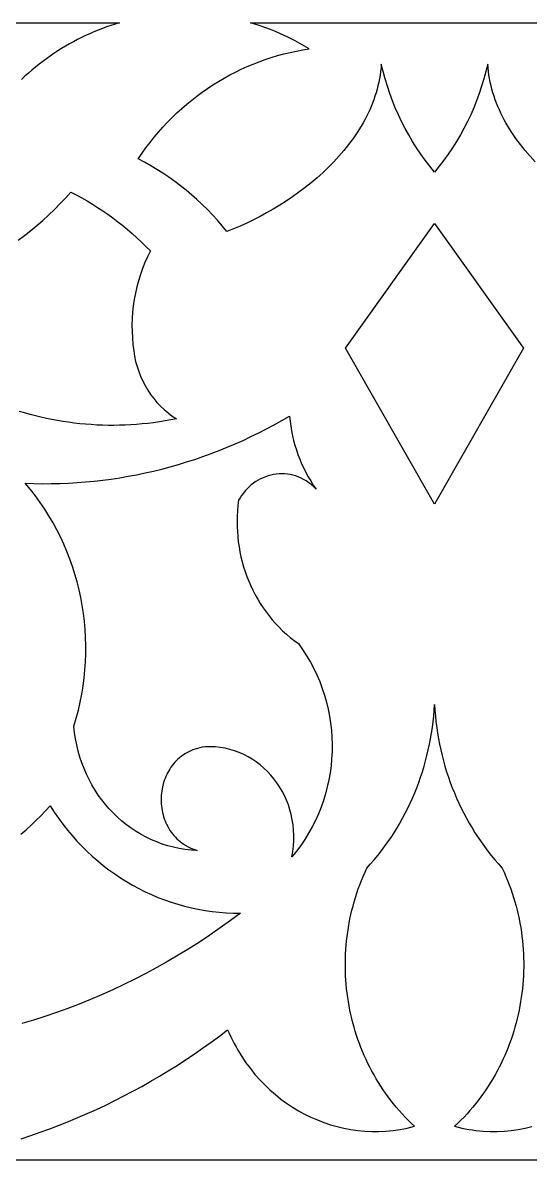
# Model space of a CAD drawing. Extents: x 1908 to 2928, y -299 to 721.
# Drawn here: x 2476 to 2511.7, y 541.4 to 621.4 of the extents above; entities that cross this region are included whole.
import ezdxf

# ---------------------------------------------------------------- set-up
doc = ezdxf.new("R2010")
doc.units = 0
doc.layers.add('BITMAP_LAYER', color=18, linetype='CONTINUOUS')

msp = doc.modelspace()

# ---------------------------------------------------------------- linework, layer by layer
at = {"layer": 'BITMAP_LAYER'}
for points in [[(2456.395, 621.421), (2482.804, 621.421), (2482.5, 621.329), (2482.198, 621.23), (2481.897, 621.126), (2481.599, 621.016), (2481.302, 620.9), (2481.008, 620.779), (2480.716, 620.651), (2480.427, 620.519), (2480.139, 620.38), (2479.854, 620.237), (2479.572, 620.087), (2479.292, 619.932), (2479.015, 619.772), (2478.741, 619.606), (2478.469, 619.435), (2478.2, 619.259), (2477.935, 619.078), (2477.672, 618.891), (2477.412, 618.699), (2477.156, 618.502), (2476.902, 618.299), (2476.652, 618.092), (2476.405, 617.88), (2476.162, 617.662), (2475.922, 617.44)], [(2512.017, 611.632), (2511.653, 612.027), (2511.304, 612.432), (2510.972, 612.847), (2510.658, 613.271), (2510.362, 613.706), (2510.086, 614.149), (2509.956, 614.374), (2509.831, 614.602), (2509.712, 614.831), (2509.598, 615.063), (2509.49, 615.297), (2509.388, 615.533), (2509.292, 615.771), (2509.202, 616.011), (2509.119, 616.253), (2509.041, 616.497), (2508.971, 616.743), (2508.907, 616.991), (2508.85, 617.241), (2508.8, 617.493), (2508.757, 617.746), (2508.721, 618.001), (2508.693, 618.258), (2508.672, 618.517), (2508.546, 617.99), (2508.404, 617.468), (2508.247, 616.952), (2508.076, 616.442), (2507.89, 615.938), (2507.69, 615.441), (2507.476, 614.951), (2507.247, 614.469), (2507.005, 613.994), (2506.749, 613.527), (2506.479, 613.069), (2506.197, 612.62), (2505.901, 612.179), (2505.592, 611.749), (2505.27, 611.328), (2504.935, 610.917), (2504.601, 611.328), (2504.279, 611.749), (2503.97, 612.179), (2503.674, 612.62), (2503.391, 613.069), (2503.121, 613.527), (2502.865, 613.994), (2502.623, 614.469), (2502.395, 614.951), (2502.18, 615.441), (2501.98, 615.938), (2501.794, 616.442), (2501.623, 616.952), (2501.466, 617.468), (2501.325, 617.99), (2501.198, 618.517), (2501.177, 618.258), (2501.149, 618.001), (2501.113, 617.746), (2501.07, 617.493), (2501.02, 617.241), (2500.963, 616.991), (2500.899, 616.743), (2500.829, 616.497), (2500.752, 616.253), (2500.668, 616.011), (2500.578, 615.771), (2500.482, 615.533), (2500.38, 615.297), (2500.272, 615.063), (2500.159, 614.831), (2500.039, 614.602), (2499.914, 614.374), (2499.784, 614.149), (2499.508, 613.706), (2499.213, 613.271), (2498.898, 612.847), (2498.566, 612.432), (2498.218, 612.027), (2497.854, 611.632), (2497.475, 611.248), (2497.083, 610.875), (2496.68, 610.513), (2496.265, 610.162), (2495.84, 609.823), (2495.406, 609.496), (2494.964, 609.181), (2494.515, 608.878), (2494.061, 608.588), (2493.602, 608.31), (2493.14, 608.046), (2492.675, 607.795), (2492.209, 607.557), (2491.742, 607.334), (2491.277, 607.124), (2490.813, 606.929), (2490.352, 606.749), (2490.024, 607.145), (2489.686, 607.532), (2489.34, 607.909), (2488.985, 608.276), (2488.621, 608.633), (2488.249, 608.98), (2487.869, 609.316), (2487.481, 609.642), (2487.086, 609.958), (2486.683, 610.262), (2486.272, 610.556), (2485.855, 610.838), (2485.431, 611.11), (2485, 611.369), (2484.562, 611.618), (2484.118, 611.854), (2484.387, 612.248), (2484.665, 612.634), (2484.951, 613.01), (2485.246, 613.378), (2485.549, 613.737), (2485.86, 614.086), (2486.179, 614.427), (2486.505, 614.758), (2486.839, 615.08), (2487.18, 615.392), (2487.529, 615.694), (2487.884, 615.986), (2488.245, 616.269), (2488.614, 616.541), (2488.988, 616.803), (2489.369, 617.055), (2489.755, 617.297), (2490.147, 617.527), (2490.545, 617.747), (2490.948, 617.957), (2491.356, 618.155), (2491.769, 618.342), (2492.187, 618.518), (2492.61, 618.683), (2493.036, 618.836), (2493.467, 618.978), (2493.902, 619.108), (2494.341, 619.226), (2494.784, 619.332), (2495.229, 619.426), (2495.678, 619.508), (2496.13, 619.578), (2495.64, 619.871), (2495.141, 620.147), (2494.636, 620.405), (2494.124, 620.645), (2493.606, 620.866), (2493.082, 621.07), (2492.552, 621.255), (2492.017, 621.421), (2517.853, 621.421)], [(2475.685, 606.135), (2476.128, 606.461), (2476.564, 606.8), (2476.992, 607.151), (2477.412, 607.515), (2477.824, 607.891), (2478.227, 608.279), (2478.621, 608.68), (2479.007, 609.092), (2479.383, 609.516), (2479.768, 609.317), (2480.15, 609.109), (2480.527, 608.894), (2480.899, 608.67), (2481.267, 608.438), (2481.63, 608.197), (2481.988, 607.949), (2482.341, 607.693), (2482.69, 607.429), (2483.032, 607.158), (2483.37, 606.878), (2483.702, 606.592), (2484.029, 606.297), (2484.35, 605.996), (2484.665, 605.687), (2484.975, 605.37), (2484.774, 604.966), (2484.591, 604.554), (2484.424, 604.136), (2484.273, 603.711), (2484.14, 603.281), (2484.023, 602.846), (2483.923, 602.406), (2483.84, 601.963), (2483.775, 601.516), (2483.726, 601.067), (2483.695, 600.615), (2483.682, 600.162), (2483.686, 599.708), (2483.707, 599.254), (2483.746, 598.8), (2483.803, 598.347), (2483.862, 597.974), (2483.94, 597.608), (2484.037, 597.249), (2484.152, 596.898), (2484.286, 596.556), (2484.436, 596.222), (2484.604, 595.899), (2484.789, 595.587), (2484.99, 595.286), (2485.206, 594.997), (2485.437, 594.722), (2485.683, 594.46), (2485.944, 594.212), (2486.218, 593.98), (2486.506, 593.764), (2486.806, 593.565), (2486.405, 593.486), (2486.005, 593.414), (2485.604, 593.35), (2485.202, 593.294), (2484.801, 593.245), (2484.4, 593.203), (2483.999, 593.169), (2483.599, 593.142), (2483.199, 593.122), (2482.799, 593.109), (2482.399, 593.104), (2482, 593.106), (2481.602, 593.115), (2481.204, 593.131), (2480.808, 593.155), (2480.412, 593.185), (2480.017, 593.223), (2479.623, 593.267), (2479.23, 593.319), (2478.839, 593.377), (2478.448, 593.443), (2478.059, 593.515), (2477.672, 593.594), (2477.286, 593.68), (2476.901, 593.773), (2476.519, 593.873), (2476.137, 593.979), (2475.758, 594.092)], [(2475.896, 542.939), (2476.569, 543.16), (2477.239, 543.392), (2477.906, 543.634), (2478.57, 543.887), (2479.23, 544.15), (2479.887, 544.423), (2480.54, 544.706), (2481.189, 544.999), (2481.834, 545.303), (2482.476, 545.617), (2483.113, 545.94), (2483.746, 546.274), (2484.375, 546.618), (2484.999, 546.972), (2485.619, 547.335), (2486.234, 547.709), (2486.845, 548.092), (2487.451, 548.485), (2488.051, 548.888), (2488.647, 549.301), (2489.238, 549.723), (2489.823, 550.155), (2490.403, 550.597), (2490.511, 550.348), (2490.625, 550.103), (2490.743, 549.861), (2490.865, 549.624), (2490.992, 549.39), (2491.123, 549.16), (2491.398, 548.711), (2491.69, 548.279), (2491.998, 547.863), (2492.321, 547.463), (2492.658, 547.08), (2493.01, 546.715), (2493.375, 546.367), (2493.753, 546.037), (2494.143, 545.725), (2494.545, 545.431), (2494.957, 545.157), (2495.38, 544.901), (2495.812, 544.665), (2496.254, 544.449), (2496.703, 544.253), (2497.161, 544.078), (2497.625, 543.923), (2498.096, 543.79), (2498.573, 543.678), (2499.055, 543.587), (2499.542, 543.519), (2500.033, 543.473), (2500.527, 543.45), (2501.023, 543.45), (2501.522, 543.474), (2502.022, 543.521), (2502.523, 543.592), (2502.774, 543.637), (2503.024, 543.688), (2503.275, 543.745), (2503.525, 543.808), (2503.299, 544.022), (2503.078, 544.241), (2502.863, 544.463), (2502.652, 544.69), (2502.447, 544.92), (2502.247, 545.154), (2502.052, 545.393), (2501.863, 545.634), (2501.678, 545.88), (2501.499, 546.128), (2501.325, 546.38), (2501.157, 546.636), (2500.994, 546.894), (2500.836, 547.156), (2500.684, 547.42), (2500.537, 547.687), (2500.396, 547.958), (2500.26, 548.23), (2500.129, 548.506), (2500.004, 548.784), (2499.884, 549.064), (2499.77, 549.346), (2499.661, 549.631), (2499.558, 549.918), (2499.461, 550.206), (2499.369, 550.497), (2499.283, 550.789), (2499.202, 551.083), (2499.127, 551.379), (2499.057, 551.676), (2498.993, 551.974), (2498.935, 552.274), (2498.883, 552.575), (2498.836, 552.877), (2498.795, 553.18), (2498.76, 553.484), (2498.731, 553.789), (2498.707, 554.095), (2498.689, 554.401), (2498.677, 554.707), (2498.671, 555.015), (2498.671, 555.322), (2498.677, 555.629), (2498.688, 555.937), (2498.706, 556.245), (2498.729, 556.552), (2498.758, 556.86), (2498.794, 557.167), (2498.835, 557.474), (2498.882, 557.78), (2498.936, 558.086), (2498.995, 558.391), (2499.06, 558.695), (2499.132, 558.999), (2499.21, 559.301), (2499.293, 559.603), (2499.383, 559.903), (2499.479, 560.202), (2499.581, 560.5), (2499.69, 560.796), (2499.804, 561.091), (2499.925, 561.384), (2500.052, 561.675), (2500.186, 561.965), (2500.448, 562.257), (2500.704, 562.556), (2500.954, 562.86), (2501.196, 563.17), (2501.431, 563.485), (2501.659, 563.805), (2501.88, 564.13), (2502.094, 564.459), (2502.301, 564.794), (2502.501, 565.133), (2502.693, 565.477), (2502.878, 565.825), (2503.055, 566.177), (2503.225, 566.533), (2503.387, 566.893), (2503.542, 567.257), (2503.689, 567.624), (2503.828, 567.995), (2503.96, 568.369), (2504.083, 568.746), (2504.199, 569.127), (2504.307, 569.51), (2504.407, 569.896), (2504.499, 570.285), (2504.582, 570.676), (2504.658, 571.069), (2504.725, 571.465), (2504.784, 571.863), (2504.834, 572.263), (2504.876, 572.664), (2504.91, 573.067), (2504.935, 573.472), (2504.96, 573.067), (2504.994, 572.664), (2505.036, 572.263), (2505.087, 571.863), (2505.145, 571.465), (2505.213, 571.069), (2505.288, 570.676), (2505.372, 570.285), (2505.463, 569.896), (2505.563, 569.51), (2505.671, 569.127), (2505.787, 568.746), (2505.911, 568.369), (2506.042, 567.995), (2506.181, 567.624), (2506.329, 567.257), (2506.483, 566.893), (2506.646, 566.533), (2506.815, 566.177), (2506.993, 565.825), (2507.178, 565.477), (2507.37, 565.133), (2507.569, 564.794), (2507.776, 564.459), (2507.99, 564.13), (2508.211, 563.805), (2508.439, 563.485), (2508.675, 563.17), (2508.917, 562.86), (2509.166, 562.556), (2509.422, 562.257), (2509.685, 561.965), (2509.818, 561.675), (2509.945, 561.384), (2510.066, 561.091), (2510.181, 560.796), (2510.289, 560.5), (2510.391, 560.202), (2510.487, 559.903), (2510.577, 559.603), (2510.661, 559.301), (2510.738, 558.999), (2510.81, 558.695), (2510.875, 558.391), (2510.935, 558.086), (2510.988, 557.78), (2511.035, 557.474), (2511.077, 557.167), (2511.112, 556.86), (2511.141, 556.552), (2511.165, 556.245), (2511.182, 555.937), (2511.194, 555.629), (2511.199, 555.322), (2511.199, 555.015), (2511.193, 554.707), (2511.181, 554.401), (2511.163, 554.095), (2511.14, 553.789), (2511.11, 553.484), (2511.075, 553.18), (2511.034, 552.877), (2510.987, 552.575), (2510.935, 552.274), (2510.877, 551.974), (2510.813, 551.676), (2510.744, 551.379), (2510.669, 551.083), (2510.588, 550.789), (2510.501, 550.497), (2510.409, 550.206), (2510.312, 549.918), (2510.209, 549.631), (2510.1, 549.346), (2509.986, 549.064), (2509.866, 548.784), (2509.741, 548.506), (2509.611, 548.23), (2509.475, 547.958), (2509.333, 547.687), (2509.186, 547.42), (2509.034, 547.156), (2508.876, 546.894), (2508.713, 546.636), (2508.545, 546.38), (2508.371, 546.128), (2508.192, 545.88), (2508.008, 545.634), (2507.818, 545.393), (2507.623, 545.154), (2507.423, 544.92), (2507.218, 544.69), (2507.008, 544.463), (2506.792, 544.241), (2506.571, 544.022), (2506.345, 543.808), (2506.595, 543.745), (2506.846, 543.688), (2507.096, 543.637), (2507.347, 543.592), (2507.598, 543.553), (2507.848, 543.521), (2508.348, 543.474), (2508.847, 543.45), (2509.344, 543.45), (2509.838, 543.473), (2510.328, 543.519), (2510.815, 543.587), (2511.297, 543.678), (2511.774, 543.79)], [(2475.882, 564.351), (2476.238, 564.663), (2476.588, 564.982), (2476.932, 565.31), (2477.271, 565.645), (2477.604, 565.988), (2477.93, 566.339), (2478.216, 565.898), (2478.513, 565.469), (2478.822, 565.052), (2479.141, 564.646), (2479.472, 564.252), (2479.813, 563.871), (2480.164, 563.502), (2480.525, 563.145), (2480.895, 562.801), (2481.275, 562.47), (2481.663, 562.152), (2482.06, 561.848), (2482.465, 561.556), (2482.878, 561.279), (2483.299, 561.015), (2483.727, 560.765), (2484.162, 560.529), (2484.603, 560.307), (2485.051, 560.1), (2485.505, 559.908), (2485.965, 559.73), (2486.43, 559.567), (2486.9, 559.42), (2487.375, 559.288), (2487.854, 559.171), (2488.338, 559.07), (2488.826, 558.985), (2489.316, 558.916), (2489.811, 558.864), (2490.308, 558.828), (2490.807, 558.808), (2491.309, 558.805), (2490.595, 558.273), (2489.874, 557.757), (2489.147, 557.255), (2488.413, 556.768), (2487.673, 556.297), (2486.926, 555.84), (2486.174, 555.398), (2485.416, 554.972), (2484.653, 554.56), (2483.884, 554.164), (2483.11, 553.782), (2482.331, 553.416), (2481.548, 553.065), (2480.76, 552.729), (2479.967, 552.408), (2479.171, 552.102), (2478.37, 551.812), (2477.566, 551.537), (2476.758, 551.276), (2475.947, 551.031)], [(2540.157, 541.421), (2504.935, 541.421), (2469.713, 541.421)]]:
    msp.add_lwpolyline(points, dxfattribs=at)
for points in [[(2511.187, 598.532), (2504.935, 587.554), (2498.683, 598.532), (2504.935, 607.294)], [(2494.784, 593.411), (2494.831, 593.065), (2494.89, 592.721), (2494.959, 592.38), (2495.039, 592.042), (2495.13, 591.708), (2495.232, 591.378), (2495.344, 591.051), (2495.467, 590.729), (2495.6, 590.411), (2495.744, 590.099), (2495.898, 589.791), (2496.061, 589.489), (2496.235, 589.193), (2496.419, 588.903), (2496.612, 588.62), (2496.447, 588.785), (2496.277, 588.935), (2496.102, 589.071), (2495.923, 589.194), (2495.741, 589.302), (2495.556, 589.397), (2495.367, 589.478), (2495.177, 589.547), (2494.985, 589.602), (2494.791, 589.645), (2494.597, 589.675), (2494.403, 589.693), (2494.208, 589.699), (2494.014, 589.693), (2493.822, 589.676), (2493.631, 589.647), (2493.442, 589.607), (2493.255, 589.556), (2493.072, 589.495), (2492.892, 589.423), (2492.716, 589.341), (2492.544, 589.25), (2492.377, 589.148), (2492.216, 589.037), (2492.06, 588.916), (2491.911, 588.787), (2491.769, 588.649), (2491.634, 588.502), (2491.507, 588.346), (2491.387, 588.183), (2491.277, 588.012), (2491.176, 587.833), (2491.129, 587.465), (2491.095, 587.098), (2491.073, 586.731), (2491.064, 586.365), (2491.067, 586.001), (2491.083, 585.637), (2491.111, 585.276), (2491.15, 584.916), (2491.202, 584.559), (2491.265, 584.205), (2491.34, 583.853), (2491.426, 583.505), (2491.524, 583.161), (2491.633, 582.821), (2491.753, 582.485), (2491.884, 582.154), (2492.025, 581.828), (2492.178, 581.507), (2492.341, 581.192), (2492.515, 580.883), (2492.698, 580.58), (2492.893, 580.284), (2493.097, 579.994), (2493.311, 579.713), (2493.535, 579.438), (2493.769, 579.172), (2494.013, 578.914), (2494.265, 578.664), (2494.528, 578.424), (2494.799, 578.193), (2495.08, 577.971), (2495.369, 577.759), (2495.523, 577.549), (2495.671, 577.337), (2495.952, 576.905), (2496.213, 576.462), (2496.453, 576.011), (2496.672, 575.552), (2496.871, 575.085), (2497.05, 574.611), (2497.207, 574.131), (2497.345, 573.645), (2497.462, 573.156), (2497.558, 572.662), (2497.634, 572.166), (2497.69, 571.667), (2497.725, 571.166), (2497.74, 570.665), (2497.734, 570.164), (2497.709, 569.663), (2497.663, 569.164), (2497.597, 568.668), (2497.51, 568.174), (2497.403, 567.684), (2497.277, 567.198), (2497.13, 566.718), (2496.962, 566.243), (2496.775, 565.775), (2496.568, 565.315), (2496.34, 564.863), (2496.093, 564.42), (2495.826, 563.987), (2495.538, 563.564), (2495.231, 563.153), (2495.069, 562.951), (2494.903, 562.753), (2494.974, 563.137), (2495.022, 563.519), (2495.049, 563.898), (2495.054, 564.274), (2495.038, 564.645), (2495.002, 565.012), (2494.946, 565.372), (2494.872, 565.727), (2494.778, 566.074), (2494.667, 566.413), (2494.538, 566.744), (2494.393, 567.066), (2494.231, 567.378), (2494.053, 567.68), (2493.86, 567.97), (2493.653, 568.248), (2493.431, 568.513), (2493.196, 568.765), (2492.947, 569.003), (2492.687, 569.226), (2492.414, 569.434), (2492.13, 569.625), (2491.836, 569.799), (2491.531, 569.956), (2491.216, 570.095), (2490.893, 570.214), (2490.56, 570.314), (2490.22, 570.393), (2489.872, 570.451), (2489.518, 570.488), (2489.157, 570.501), (2488.79, 570.492), (2488.616, 570.465), (2488.447, 570.43), (2488.282, 570.389), (2488.123, 570.34), (2487.968, 570.285), (2487.819, 570.224), (2487.675, 570.156), (2487.535, 570.082), (2487.401, 570.002), (2487.271, 569.917), (2487.147, 569.827), (2487.028, 569.731), (2486.914, 569.631), (2486.805, 569.525), (2486.701, 569.416), (2486.603, 569.302), (2486.509, 569.184), (2486.421, 569.062), (2486.338, 568.937), (2486.26, 568.809), (2486.188, 568.677), (2486.12, 568.542), (2486.058, 568.405), (2486.001, 568.265), (2485.95, 568.123), (2485.904, 567.979), (2485.828, 567.686), (2485.773, 567.388), (2485.74, 567.086), (2485.728, 566.782), (2485.739, 566.478), (2485.771, 566.176), (2485.796, 566.026), (2485.826, 565.877), (2485.862, 565.73), (2485.903, 565.584), (2485.95, 565.44), (2486.002, 565.298), (2486.06, 565.158), (2486.124, 565.02), (2486.193, 564.885), (2486.269, 564.753), (2486.349, 564.624), (2486.436, 564.499), (2486.528, 564.377), (2486.626, 564.259), (2486.73, 564.144), (2486.839, 564.034), (2486.955, 563.929), (2487.076, 563.828), (2487.203, 563.732), (2487.335, 563.641), (2487.474, 563.555), (2487.619, 563.475), (2487.769, 563.4), (2487.925, 563.332), (2488.088, 563.27), (2488.256, 563.214), (2487.832, 563.239), (2487.414, 563.284), (2487.002, 563.35), (2486.596, 563.435), (2486.196, 563.54), (2485.804, 563.663), (2485.419, 563.805), (2485.043, 563.964), (2484.674, 564.141), (2484.315, 564.335), (2483.965, 564.546), (2483.625, 564.772), (2483.296, 565.014), (2482.977, 565.271), (2482.669, 565.543), (2482.373, 565.829), (2482.09, 566.129), (2481.818, 566.442), (2481.56, 566.768), (2481.316, 567.106), (2481.085, 567.456), (2480.869, 567.817), (2480.668, 568.189), (2480.482, 568.572), (2480.312, 568.965), (2480.158, 569.367), (2480.021, 569.778), (2479.902, 570.198), (2479.8, 570.627), (2479.715, 571.062), (2479.65, 571.506), (2479.604, 571.955), (2479.769, 572.513), (2479.916, 573.074), (2480.044, 573.638), (2480.154, 574.204), (2480.246, 574.771), (2480.32, 575.34), (2480.376, 575.91), (2480.414, 576.479), (2480.434, 577.049), (2480.436, 577.618), (2480.421, 578.186), (2480.388, 578.753), (2480.337, 579.317), (2480.269, 579.879), (2480.184, 580.438), (2480.082, 580.994), (2479.963, 581.545), (2479.827, 582.092), (2479.673, 582.635), (2479.503, 583.172), (2479.317, 583.703), (2479.113, 584.229), (2478.893, 584.747), (2478.657, 585.258), (2478.405, 585.762), (2478.136, 586.257), (2477.851, 586.744), (2477.55, 587.222), (2477.232, 587.691), (2476.9, 588.149), (2476.551, 588.597), (2476.186, 589.034), (2476.793, 589.014), (2477.4, 589.005), (2478.006, 589.008), (2478.611, 589.021), (2479.215, 589.046), (2479.819, 589.081), (2480.421, 589.128), (2481.022, 589.185), (2481.622, 589.253), (2482.22, 589.332), (2482.817, 589.422), (2483.412, 589.523), (2484.005, 589.635), (2484.596, 589.757), (2485.185, 589.89), (2485.772, 590.034), (2486.356, 590.188), (2486.938, 590.353), (2487.517, 590.529), (2488.093, 590.715), (2488.667, 590.912), (2489.237, 591.119), (2489.805, 591.336), (2490.369, 591.564), (2490.93, 591.803), (2491.487, 592.052), (2492.04, 592.311), (2492.59, 592.58), (2493.136, 592.86), (2493.677, 593.15), (2494.215, 593.45), (2494.748, 593.76)]]:
    msp.add_lwpolyline(points, close=True, dxfattribs=at)

doc.saveas('drawing.dxf')
